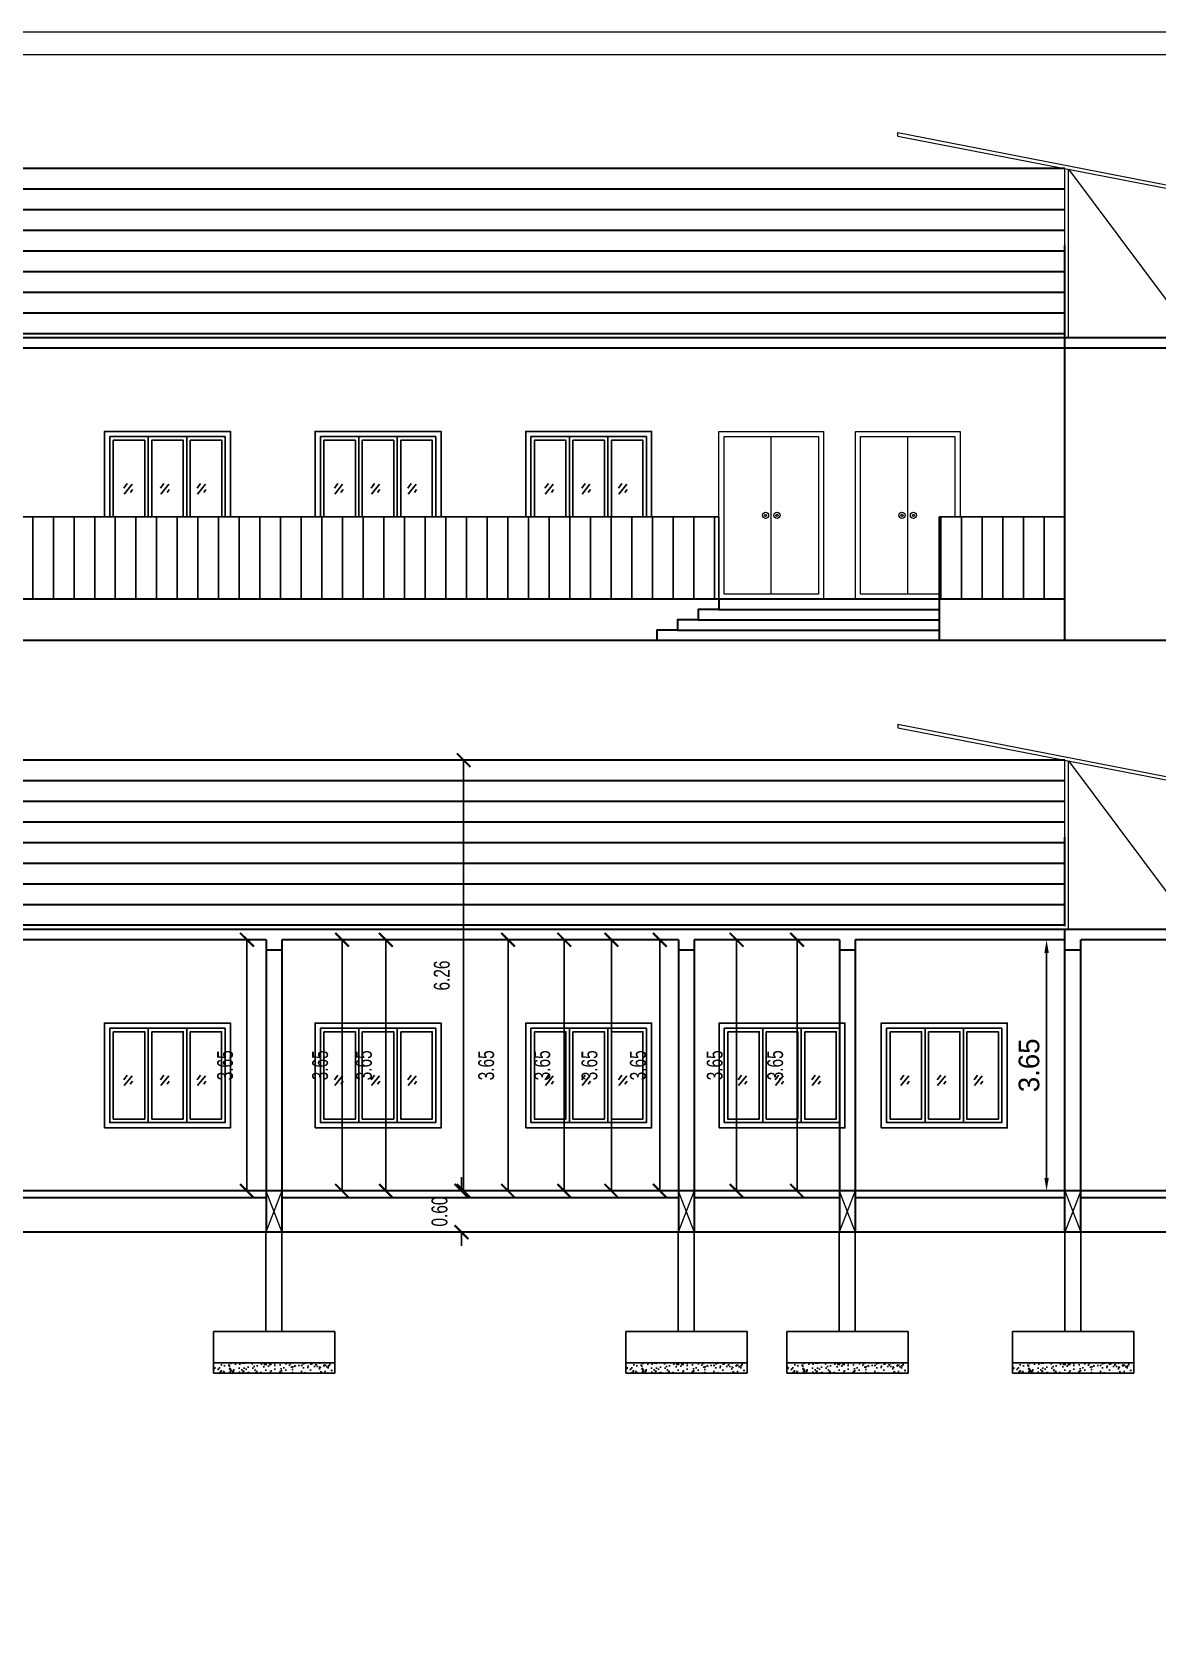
# Model space of a CAD drawing. Header units: metres. Extents: x -1560488.3 to -1560394.4, y 43534.5 to 43593.3.
# Drawn here: x -1560427.99 to -1560411.65, y 43565.09 to 43588.21 of the extents above; entities that cross this region are included whole.
import ezdxf

# ---------------------------------------------------------------- set-up
doc = ezdxf.new("R2010")
doc.units = ezdxf.units.M
doc.header["$LTSCALE"] = 750
doc.header["$MEASUREMENT"] = 0
doc.header["$PDMODE"] = 35
doc.header["$PDSIZE"] = 50
doc.linetypes.add('HIDDEN', pattern=[0.375, 0.25, -0.125])
doc.layers.get('0').update_dxf_attribs({"lineweight": 5})
doc.layers.get('Defpoints').update_dxf_attribs({"lineweight": 0})
for name, color, linetype in [('A-ELEV-05', 8, 'Continuous'), ('A-SECT-03', 8, 'Continuous'), ('BLK_1_FLR_0_REGULAR_ROOM_1', 117, 'Continuous'), ('BLK_1_FLR_0_REGULAR_ROOM_2', 117, 'Continuous'), ('BLK_1_FLR_0_REGULAR_ROOM_3', 117, 'Continuous'), ('BLK_1_FLR_0_REGULAR_ROOM_4', 117, 'Continuous'), ('BLK_1_FLR_0_REGULAR_ROOM_5', 117, 'Continuous'), ('BLK_1_FLR_0_REGULAR_ROOM_6', 117, 'Continuous'), ('BLK_1_FLR_0_REGULAR_ROOM_7', 117, 'Continuous'), ('BLK_1_FLR_0_REGULAR_ROOM_8', 117, 'Continuous'), ('BLK_1_FLR_0_REGULAR_ROOM_9', 117, 'Continuous'), ('BLK_1_FLR_0_WATER_CLOSET', 213, 'Continuous'), ('BLK_1_HT_OF_BLDG', 5, 'Continuous'), ('BLK_1_PLINTH_HEIGHT', 7, 'Continuous'), ('CONCRETE', 252, 'Continuous'), ('HIDDEN', 3, 'HIDDEN'), ('Site Boundry', 3, 'Continuous')]:
    doc.layers.add(name, color=color, linetype=linetype)
doc.layers.add('wall', color=7, linetype='Continuous', lineweight=30)
doc.styles.add('DIM 100', font='ARIALN.TTF', dxfattribs={"width": 0.85, "height": 0.23})
doc.styles.add('outer', font='BKANT.TTF')
doc.dimstyles.new('Banu', dxfattribs={"dimtxt": 0.3, "dimasz": 0.1905, "dimexe": 1, "dimexo": 1, "dimgap": 0.1, "dimtad": 1, "dimzin": 1, "dimdsep": 46, "dimtxsty": 'outer', "dimcen": 0.15, "dimdle": 1, "dimse1": 1, "dimse2": 1, "dimclrd": 256, "dimclre": 256, "dimclrt": 256, "dimadec": 0, "dimazin": 0, "dimtfac": 1, "dimtix": 1, "dimtmove": 1, "dimatfit": 0, "dimfxl": 0, "dimtolj": 1, "dimtzin": 0, "dimlwd": -1, "dimlwe": -1, "dimarcsym": 0})
doc.dimstyles.new('GRID DIM 400', dxfattribs={"dimscale": 0, "dimtxt": 0.8, "dimasz": 0.2, "dimexe": 0, "dimexo": 0, "dimgap": 0.2, "dimtad": 0, "dimlfac": -0.1, "dimzin": 1, "dimdsep": 46, "dimtxsty": 'DIM 100', "dimblk": 'ARCHTICK', "dimcen": 0, "dimclrd": 256, "dimclre": 252, "dimclrt": 4, "dimazin": 0, "dimtfac": 1, "dimtix": 1, "dimtofl": 0, "dimtmove": 2, "dimatfit": 0, "dimfxl": 0, "dimtolj": 1, "dimtzin": 0, "dimarcsym": 0})

# ---------------------------------------------------------------- blocks, each defined once
blk = doc.blocks.new('SER')
at = {"layer": 'A-ELEV-05'}
for points in [[(326236.28, -82559.42), (326236.28, -82499.42), (326308.28, -82499.42), (326308.28, -82559.42)], [(326239.28, -82556.42), (326239.28, -82502.42), (326305.28, -82502.42), (326305.28, -82556.42)], [(326239.28, -82502.42), (326261.28, -82502.42), (326261.28, -82556.42), (326239.28, -82556.42)], [(326241.28, -82504.42), (326259.28, -82504.42), (326259.28, -82554.42), (326241.28, -82554.42)], [(326261.28, -82502.42), (326283.28, -82502.42), (326283.28, -82556.42), (326261.28, -82556.42)], [(326263.28, -82504.42), (326281.28, -82504.42), (326281.28, -82554.42), (326263.28, -82554.42)], [(326283.28, -82502.42), (326305.28, -82502.42), (326305.28, -82556.42), (326283.28, -82556.42)], [(326285.28, -82504.42), (326303.28, -82504.42), (326303.28, -82554.42), (326285.28, -82554.42)]]:
    blk.add_lwpolyline(points, close=True, dxfattribs=at)
at = {"layer": 'A-SECT-03'}
for p, q in [((326249.23, -82529.21), (326247.32, -82531.88)), ((326249.23, -82529.21), (326247.32, -82531.88)), ((326252.02, -82529.62), (326247.49, -82535.25)), ((326252.02, -82529.62), (326247.49, -82535.25)), ((326252.25, -82532.69), (326251.03, -82534.32)), ((326252.25, -82532.69), (326251.03, -82534.32)), ((326270.23, -82529.21), (326268.32, -82531.88)), ((326270.23, -82529.21), (326268.32, -82531.88)), ((326273.02, -82529.62), (326268.49, -82535.25)), ((326273.02, -82529.62), (326268.49, -82535.25)), ((326273.25, -82532.69), (326272.03, -82534.32)), ((326273.25, -82532.69), (326272.03, -82534.32)), ((326291.23, -82529.21), (326289.32, -82531.88)), ((326291.23, -82529.21), (326289.32, -82531.88)), ((326294.02, -82529.62), (326289.49, -82535.25)), ((326294.02, -82529.62), (326289.49, -82535.25)), ((326294.25, -82532.69), (326293.03, -82534.32)), ((326294.25, -82532.69), (326293.03, -82534.32))]:
    blk.add_line(p, q, dxfattribs=at)
blk = doc.blocks.new('_ArchTick')
at = {"color": 0, "linetype": 'ByBlock', "const_width": 0.15}
blk.add_lwpolyline([(-0.5, -0.5), (0.5, 0.5)], dxfattribs=at)
blk = doc.blocks.new('*D309')
at = {"layer": 'BLK_1_PLINTH_HEIGHT', "lineweight": -2}
for p, q in [((-1560421.752, 43571.363), (-1560421.752, 43571.563)), ((-1560421.752, 43570.763), (-1560421.752, 43570.563))]:
    blk.add_line(p, q, dxfattribs=at)
at = {"layer": 'BLK_1_PLINTH_HEIGHT', "color": 252, "lineweight": -2}
for p, q in [((-1560421.741, 43571.363), (-1560421.752, 43571.363)), ((-1560421.741, 43570.763), (-1560421.752, 43570.763))]:
    blk.add_line(p, q, dxfattribs=at)
at = {"layer": 'Defpoints', "color": 0}
for p in [(-1560421.741, 43571.363), (-1560421.752, 43570.763), (-1560421.741, 43570.763)]:
    blk.add_point(p, dxfattribs=at)
at = {"layer": 'BLK_1_PLINTH_HEIGHT', "lineweight": -2, "xscale": 0.2, "yscale": 0.2, "zscale": 0.2}
for p, rotation in [((-1560421.752, 43571.363), 270), ((-1560421.752, 43570.763), 90)]:
    blk.add_blockref('_ArchTick', p, dxfattribs=dict(at, rotation=rotation))
at = {"layer": 'BLK_1_PLINTH_HEIGHT', "lineweight": -2, "insert": (-1560422.07, 43571.063), "char_height": 0.23, "attachment_point": 5, "rotation": 90, "style": 'DIM 100'}
blk.add_mtext('\\A1;0.60', dxfattribs=at)
blk = doc.blocks.new('*D310')
at = {"layer": 'BLK_1_FLR_0_REGULAR_ROOM_5', "color": 252, "lineweight": -2}
for p, q in [((-1560420.509, 43575.013), (-1560420.259, 43575.013)), ((-1560420.509, 43571.363), (-1560420.259, 43571.363))]:
    blk.add_line(p, q, dxfattribs=at)
at = {"layer": 'BLK_1_FLR_0_REGULAR_ROOM_5', "color": 2, "lineweight": -2}
blk.add_line((-1560420.259, 43575.013), (-1560420.259, 43571.363), dxfattribs=at)
at = {"layer": 'Defpoints', "color": 0}
for p in [(-1560420.905, 43575.013), (-1560420.905, 43571.363), (-1560420.259, 43571.363)]:
    blk.add_point(p, dxfattribs=at)
at = {"layer": 'BLK_1_FLR_0_REGULAR_ROOM_5', "color": 2, "lineweight": -2, "xscale": 0.2, "yscale": 0.2, "zscale": 0.2}
for p, rotation in [((-1560420.259, 43575.013), 90), ((-1560420.259, 43571.363), 270)]:
    blk.add_blockref('_ArchTick', p, dxfattribs=dict(at, rotation=rotation))
at = {"layer": 'BLK_1_FLR_0_REGULAR_ROOM_5', "color": 2, "lineweight": -2, "insert": (-1560420.577, 43573.188), "char_height": 0.23, "attachment_point": 5, "rotation": 90, "style": 'DIM 100'}
blk.add_mtext('\\A1;3.65', dxfattribs=at)
blk = doc.blocks.new('*D315')
at = {"layer": 'BLK_1_FLR_0_REGULAR_ROOM_7', "color": 252, "lineweight": -2}
for p, q in [((-1560419.121, 43575.013), (-1560418.871, 43575.013)), ((-1560419.121, 43571.363), (-1560418.871, 43571.363))]:
    blk.add_line(p, q, dxfattribs=at)
at = {"layer": 'BLK_1_FLR_0_REGULAR_ROOM_7', "color": 2, "lineweight": -2}
blk.add_line((-1560418.871, 43571.363), (-1560418.871, 43575.013), dxfattribs=at)
at = {"layer": 'Defpoints', "color": 0}
for p in [(-1560419.247, 43575.013), (-1560418.871, 43575.013), (-1560419.247, 43571.363)]:
    blk.add_point(p, dxfattribs=at)
at = {"layer": 'BLK_1_FLR_0_REGULAR_ROOM_7', "color": 2, "lineweight": -2, "xscale": 0.2, "yscale": 0.2, "zscale": 0.2}
for p, rotation in [((-1560418.871, 43575.013), 90), ((-1560418.871, 43571.363), 270)]:
    blk.add_blockref('_ArchTick', p, dxfattribs=dict(at, rotation=rotation))
at = {"layer": 'BLK_1_FLR_0_REGULAR_ROOM_7', "color": 2, "lineweight": -2, "insert": (-1560419.188, 43573.188), "char_height": 0.23, "attachment_point": 5, "rotation": 90, "style": 'DIM 100'}
blk.add_mtext('\\A1;3.65', dxfattribs=at)
blk = doc.blocks.new('*D316')
at = {"layer": 'BLK_1_HT_OF_BLDG', "color": 252, "lineweight": -2}
for p, q in [((-1560421.72, 43577.623), (-1560421.72, 43577.623)), ((-1560421.72, 43571.363), (-1560421.72, 43571.363))]:
    blk.add_line(p, q, dxfattribs=at)
at = {"layer": 'BLK_1_HT_OF_BLDG', "lineweight": -2}
blk.add_line((-1560421.72, 43571.363), (-1560421.72, 43577.623), dxfattribs=at)
at = {"layer": 'Defpoints', "color": 0}
for p in [(-1560421.72, 43577.623), (-1560421.72, 43577.623), (-1560421.72, 43571.363)]:
    blk.add_point(p, dxfattribs=at)
at = {"layer": 'BLK_1_HT_OF_BLDG', "lineweight": -2, "xscale": 0.2, "yscale": 0.2, "zscale": 0.2}
for p, rotation in [((-1560421.72, 43577.623), 90), ((-1560421.72, 43571.363), 270)]:
    blk.add_blockref('_ArchTick', p, dxfattribs=dict(at, rotation=rotation))
at = {"layer": 'BLK_1_HT_OF_BLDG', "lineweight": -2, "insert": (-1560422.037, 43574.493), "char_height": 0.23, "attachment_point": 5, "rotation": 90, "style": 'DIM 100'}
blk.add_mtext('\\A1;6.26', dxfattribs=at)
blk = doc.blocks.new('*D320')
at = {"layer": 'BLK_1_FLR_0_REGULAR_ROOM_8', "color": 252, "lineweight": -2}
for p, q in [((-1560418.006, 43575.013), (-1560417.756, 43575.013)), ((-1560418.006, 43571.363), (-1560417.756, 43571.363))]:
    blk.add_line(p, q, dxfattribs=at)
at = {"layer": 'BLK_1_FLR_0_REGULAR_ROOM_8', "color": 2, "lineweight": -2}
blk.add_line((-1560417.756, 43571.363), (-1560417.756, 43575.013), dxfattribs=at)
at = {"layer": 'Defpoints', "color": 0}
for p in [(-1560418.132, 43575.013), (-1560417.756, 43575.013), (-1560418.132, 43571.363)]:
    blk.add_point(p, dxfattribs=at)
at = {"layer": 'BLK_1_FLR_0_REGULAR_ROOM_8', "color": 2, "lineweight": -2, "xscale": 0.2, "yscale": 0.2, "zscale": 0.2}
for p, rotation in [((-1560417.756, 43575.013), 90), ((-1560417.756, 43571.363), 270)]:
    blk.add_blockref('_ArchTick', p, dxfattribs=dict(at, rotation=rotation))
at = {"layer": 'BLK_1_FLR_0_REGULAR_ROOM_8', "color": 2, "lineweight": -2, "insert": (-1560418.073, 43573.188), "char_height": 0.23, "attachment_point": 5, "rotation": 90, "style": 'DIM 100'}
blk.add_mtext('\\A1;3.65', dxfattribs=at)
blk = doc.blocks.new('*D321')
at = {"layer": 'BLK_1_FLR_0_REGULAR_ROOM_9', "color": 252, "lineweight": -2}
for p, q in [((-1560417.128, 43575.013), (-1560416.878, 43575.013)), ((-1560417.128, 43571.363), (-1560416.878, 43571.363))]:
    blk.add_line(p, q, dxfattribs=at)
at = {"layer": 'BLK_1_FLR_0_REGULAR_ROOM_9', "color": 2, "lineweight": -2}
blk.add_line((-1560416.878, 43571.363), (-1560416.878, 43575.013), dxfattribs=at)
at = {"layer": 'Defpoints', "color": 0}
for p in [(-1560417.254, 43575.013), (-1560416.878, 43575.013), (-1560417.254, 43571.363)]:
    blk.add_point(p, dxfattribs=at)
at = {"layer": 'BLK_1_FLR_0_REGULAR_ROOM_9', "color": 2, "lineweight": -2, "xscale": 0.2, "yscale": 0.2, "zscale": 0.2}
for p, rotation in [((-1560416.878, 43575.013), 90), ((-1560416.878, 43571.363), 270)]:
    blk.add_blockref('_ArchTick', p, dxfattribs=dict(at, rotation=rotation))
at = {"layer": 'BLK_1_FLR_0_REGULAR_ROOM_9', "color": 2, "lineweight": -2, "insert": (-1560417.195, 43573.188), "char_height": 0.23, "attachment_point": 5, "rotation": 90, "style": 'DIM 100'}
blk.add_mtext('\\A1;3.65', dxfattribs=at)
blk = doc.blocks.new('*D322')
at = {"layer": 'BLK_1_FLR_0_REGULAR_ROOM_4', "color": 252, "lineweight": -2}
for p, q in [((-1560421.325, 43575.013), (-1560421.075, 43575.013)), ((-1560421.325, 43571.363), (-1560421.075, 43571.363))]:
    blk.add_line(p, q, dxfattribs=at)
at = {"layer": 'BLK_1_FLR_0_REGULAR_ROOM_4', "color": 2, "lineweight": -2}
blk.add_line((-1560421.075, 43571.363), (-1560421.075, 43575.013), dxfattribs=at)
at = {"layer": 'Defpoints', "color": 0}
for p in [(-1560421.451, 43575.013), (-1560421.075, 43575.013), (-1560421.451, 43571.363)]:
    blk.add_point(p, dxfattribs=at)
at = {"layer": 'BLK_1_FLR_0_REGULAR_ROOM_4', "color": 2, "lineweight": -2, "xscale": 0.2, "yscale": 0.2, "zscale": 0.2}
for p, rotation in [((-1560421.075, 43575.013), 90), ((-1560421.075, 43571.363), 270)]:
    blk.add_blockref('_ArchTick', p, dxfattribs=dict(at, rotation=rotation))
at = {"layer": 'BLK_1_FLR_0_REGULAR_ROOM_4', "color": 2, "lineweight": -2, "insert": (-1560421.392, 43573.188), "char_height": 0.23, "attachment_point": 5, "rotation": 90, "style": 'DIM 100'}
blk.add_mtext('\\A1;3.65', dxfattribs=at)
blk = doc.blocks.new('*D323')
at = {"layer": 'BLK_1_FLR_0_REGULAR_ROOM_6', "color": 252, "lineweight": -2}
for p, q in [((-1560419.824, 43575.013), (-1560419.574, 43575.013)), ((-1560419.824, 43571.363), (-1560419.574, 43571.363))]:
    blk.add_line(p, q, dxfattribs=at)
at = {"layer": 'BLK_1_FLR_0_REGULAR_ROOM_6', "color": 2, "lineweight": -2}
blk.add_line((-1560419.574, 43571.363), (-1560419.574, 43575.013), dxfattribs=at)
at = {"layer": 'Defpoints', "color": 0}
for p in [(-1560419.951, 43575.013), (-1560419.574, 43575.013), (-1560419.951, 43571.363)]:
    blk.add_point(p, dxfattribs=at)
at = {"layer": 'BLK_1_FLR_0_REGULAR_ROOM_6', "color": 2, "lineweight": -2, "xscale": 0.2, "yscale": 0.2, "zscale": 0.2}
for p, rotation in [((-1560419.574, 43575.013), 90), ((-1560419.574, 43571.363), 270)]:
    blk.add_blockref('_ArchTick', p, dxfattribs=dict(at, rotation=rotation))
at = {"layer": 'BLK_1_FLR_0_REGULAR_ROOM_6', "color": 2, "lineweight": -2, "insert": (-1560419.892, 43573.188), "char_height": 0.23, "attachment_point": 5, "rotation": 90, "style": 'DIM 100'}
blk.add_mtext('\\A1;3.65', dxfattribs=at)
blk = doc.blocks.new('*D324')
at = {"layer": 'BLK_1_FLR_0_REGULAR_ROOM_3', "color": 252, "lineweight": -2}
for p, q in [((-1560423.1, 43575.013), (-1560422.85, 43575.013)), ((-1560423.1, 43571.363), (-1560422.85, 43571.363))]:
    blk.add_line(p, q, dxfattribs=at)
at = {"layer": 'BLK_1_FLR_0_REGULAR_ROOM_3', "color": 2, "lineweight": -2}
blk.add_line((-1560422.85, 43571.363), (-1560422.85, 43575.013), dxfattribs=at)
at = {"layer": 'Defpoints', "color": 0}
for p in [(-1560423.226, 43575.013), (-1560422.85, 43575.013), (-1560423.226, 43571.363)]:
    blk.add_point(p, dxfattribs=at)
at = {"layer": 'BLK_1_FLR_0_REGULAR_ROOM_3', "color": 2, "lineweight": -2, "xscale": 0.2, "yscale": 0.2, "zscale": 0.2}
for p, rotation in [((-1560422.85, 43575.013), 90), ((-1560422.85, 43571.363), 270)]:
    blk.add_blockref('_ArchTick', p, dxfattribs=dict(at, rotation=rotation))
at = {"layer": 'BLK_1_FLR_0_REGULAR_ROOM_3', "color": 2, "lineweight": -2, "insert": (-1560423.168, 43573.188), "char_height": 0.23, "attachment_point": 5, "rotation": 90, "style": 'DIM 100'}
blk.add_mtext('\\A1;3.65', dxfattribs=at)
blk = doc.blocks.new('*D325')
at = {"layer": 'BLK_1_FLR_0_REGULAR_ROOM_2', "color": 252, "lineweight": -2}
for p, q in [((-1560423.736, 43575.013), (-1560423.486, 43575.013)), ((-1560423.736, 43571.363), (-1560423.486, 43571.363))]:
    blk.add_line(p, q, dxfattribs=at)
at = {"layer": 'BLK_1_FLR_0_REGULAR_ROOM_2', "color": 2, "lineweight": -2}
blk.add_line((-1560423.486, 43571.363), (-1560423.486, 43575.013), dxfattribs=at)
at = {"layer": 'Defpoints', "color": 0}
for p in [(-1560423.862, 43575.013), (-1560423.486, 43575.013), (-1560423.862, 43571.363)]:
    blk.add_point(p, dxfattribs=at)
at = {"layer": 'BLK_1_FLR_0_REGULAR_ROOM_2', "color": 2, "lineweight": -2, "xscale": 0.2, "yscale": 0.2, "zscale": 0.2}
for p, rotation in [((-1560423.486, 43575.013), 90), ((-1560423.486, 43571.363), 270)]:
    blk.add_blockref('_ArchTick', p, dxfattribs=dict(at, rotation=rotation))
at = {"layer": 'BLK_1_FLR_0_REGULAR_ROOM_2', "color": 2, "lineweight": -2, "insert": (-1560423.804, 43573.188), "char_height": 0.23, "attachment_point": 5, "rotation": 90, "style": 'DIM 100'}
blk.add_mtext('\\A1;3.65', dxfattribs=at)
blk = doc.blocks.new('*D354')
at = {"layer": 'BLK_1_FLR_0_WATER_CLOSET'}
blk.add_line((-1560413.254, 43571.553), (-1560413.254, 43574.822), dxfattribs=at)
for points in [[(-1560413.286, 43574.822), (-1560413.222, 43574.822), (-1560413.254, 43575.013)], [(-1560413.286, 43571.553), (-1560413.222, 43571.553), (-1560413.254, 43571.363)]]:
    blk.add_solid(points, dxfattribs=at)
at = {"layer": 'Defpoints', "color": 0}
for p in [(-1560414.337, 43575.013), (-1560413.254, 43575.013), (-1560414.337, 43571.363)]:
    blk.add_point(p, dxfattribs=at)
at = {"layer": 'BLK_1_FLR_0_WATER_CLOSET', "insert": (-1560413.508, 43573.188), "char_height": 0.3, "attachment_point": 5, "rotation": 90, "style": 'outer'}
blk.add_mtext('\\A1;3.65', dxfattribs=at)
blk = doc.blocks.new('*D355')
at = {"layer": 'BLK_1_FLR_0_REGULAR_ROOM_1', "color": 252, "lineweight": -2}
for p, q in [((-1560424.918, 43575.013), (-1560424.867, 43575.013)), ((-1560424.918, 43571.363), (-1560424.867, 43571.363))]:
    blk.add_line(p, q, dxfattribs=at)
at = {"layer": 'BLK_1_FLR_0_REGULAR_ROOM_1', "color": 2, "lineweight": -2}
blk.add_line((-1560424.867, 43571.363), (-1560424.867, 43575.013), dxfattribs=at)
at = {"layer": 'Defpoints', "color": 0}
for p in [(-1560424.918, 43575.013), (-1560424.867, 43575.013), (-1560424.918, 43571.363)]:
    blk.add_point(p, dxfattribs=at)
at = {"layer": 'BLK_1_FLR_0_REGULAR_ROOM_1', "color": 2, "lineweight": -2, "xscale": 0.2, "yscale": 0.2, "zscale": 0.2}
for p, rotation in [((-1560424.867, 43575.013), 90), ((-1560424.867, 43571.363), 270)]:
    blk.add_blockref('_ArchTick', p, dxfattribs=dict(at, rotation=rotation))
at = {"layer": 'BLK_1_FLR_0_REGULAR_ROOM_1', "color": 2, "lineweight": -2, "insert": (-1560425.184, 43573.188), "char_height": 0.23, "attachment_point": 5, "rotation": 90, "style": 'DIM 100'}
blk.add_mtext('\\A1;3.65', dxfattribs=at)

msp = doc.modelspace()

# ---------------------------------------------------------------- hatches: boundary and pattern name
at = {"layer": 'CONCRETE'}
h = msp.add_hatch(dxfattribs=at)
h.set_pattern_fill('AR-CONC', color=8, scale=0.0254, style=0)
h.set_pattern_definition([(50, (-1560439.71339, 44133.76283), (0.182184086, -0.015939042), [0.01905, -0.20955]), (355, (-1560439.71339, 44133.76283), (-0.03524284, 0.1910568), [0.01524, -0.16764]), (100.4514, (-1560439.6982, 44133.7615), (0.146941383, 0.175117644), [0.01619001, -0.178090096]), (46.1842, (-1560439.7134, 44133.81363), (0.27107923, -0.04204183), [0.028575, -0.314325]), (96.6356, (-1560439.6908, 44133.81013), (0.23740433, 0.24742594), [0.02428501, -0.2671351]), (351.1842, (-1560439.7134, 44133.81363), (0.23740413, 0.24742612), [0.02286, -0.25146]), (21, (-1560439.68799, 44133.80093), (0.15161439, -0.1022652), [0.01905, -0.20955]), (326, (-1560439.68799, 44133.80093), (0.061802094, 0.18418811), [0.01524, -0.16764]), (71.4514, (-1560439.67535, 44133.79241), (0.21341655, 0.081922746), [0.01619001, -0.178090096]), (37.5, (-1560439.71339, 44133.762834), (0.003088603, 0.084555039), [0, -0.165608, 0, -0.17018, 0, -0.168275]), (7.5, (-1560439.71339, 44133.76283), (0.066819663, 0.100180575), [0, -0.097028, 0, -0.161798, 0, -0.064135]), (327.5, (-1560439.77003, 44133.762834), (0.135590899, -0.0057289374), [0, -0.0635, 0, -0.19812, 0, -0.26289]), (317.5, (-1560439.79543, 44133.76283), (0.148129287, 0.025426666), [0, -0.08255, 0, -0.131572, 0, -0.18669])])
h.paths.add_polyline_path([(-1560425.352, 43568.865), (-1560425.352, 43568.713), (-1560423.59, 43568.713), (-1560423.59, 43568.865)])
h = msp.add_hatch(dxfattribs=at)
h.set_pattern_fill('AR-CONC', color=8, scale=0.0254, style=0)
h.set_pattern_definition([(50, (-1560433.72465, 44133.76283), (0.182184086, -0.015939042), [0.01905, -0.20955]), (355, (-1560433.72465, 44133.76283), (-0.03524284, 0.1910568), [0.01524, -0.16764]), (100.4514, (-1560433.70947, 44133.7615), (0.146941383, 0.175117644), [0.01619001, -0.178090096]), (46.1842, (-1560433.72465, 44133.81363), (0.27107923, -0.04204183), [0.028575, -0.314325]), (96.6356, (-1560433.70206, 44133.81013), (0.23740433, 0.24742594), [0.02428501, -0.2671351]), (351.1842, (-1560433.72465, 44133.81363), (0.23740413, 0.24742612), [0.02286, -0.25146]), (21, (-1560433.69925, 44133.80093), (0.15161439, -0.1022652), [0.01905, -0.20955]), (326, (-1560433.69925, 44133.80093), (0.061802094, 0.18418811), [0.01524, -0.16764]), (71.4514, (-1560433.68662, 44133.79241), (0.21341655, 0.081922746), [0.01619001, -0.178090096]), (37.5, (-1560433.72465, 44133.762834), (0.003088603, 0.084555039), [0, -0.165608, 0, -0.17018, 0, -0.168275]), (7.5, (-1560433.72465, 44133.76283), (0.066819663, 0.100180575), [0, -0.097028, 0, -0.161798, 0, -0.064135]), (327.5, (-1560433.78129, 44133.762834), (0.135590899, -0.0057289374), [0, -0.0635, 0, -0.19812, 0, -0.26289]), (317.5, (-1560433.80669, 44133.76283), (0.148129287, 0.025426666), [0, -0.08255, 0, -0.131572, 0, -0.18669])])
h.paths.add_polyline_path([(-1560419.363, 43568.865), (-1560419.363, 43568.713), (-1560417.601, 43568.713), (-1560417.601, 43568.865)])
h = msp.add_hatch(dxfattribs=at)
h.set_pattern_fill('AR-CONC', color=8, scale=0.0254, style=0)
h.set_pattern_definition([(50, (-1560431.38658, 44133.76283), (0.182184086, -0.015939042), [0.01905, -0.20955]), (355, (-1560431.38658, 44133.76283), (-0.03524284, 0.1910568), [0.01524, -0.16764]), (100.4514, (-1560431.3714, 44133.7615), (0.146941383, 0.175117644), [0.01619001, -0.178090096]), (46.1842, (-1560431.38658, 44133.81363), (0.27107923, -0.04204183), [0.028575, -0.314325]), (96.6356, (-1560431.364, 44133.81013), (0.23740433, 0.24742594), [0.02428501, -0.2671351]), (351.1842, (-1560431.38658, 44133.81363), (0.23740413, 0.24742612), [0.02286, -0.25146]), (21, (-1560431.36118, 44133.80093), (0.15161439, -0.1022652), [0.01905, -0.20955]), (326, (-1560431.36118, 44133.80093), (0.061802094, 0.18418811), [0.01524, -0.16764]), (71.4514, (-1560431.34854, 44133.79241), (0.21341655, 0.081922746), [0.01619001, -0.178090096]), (37.5, (-1560431.38658, 44133.762834), (0.003088603, 0.084555039), [0, -0.165608, 0, -0.17018, 0, -0.168275]), (7.5, (-1560431.38658, 44133.76283), (0.066819663, 0.100180575), [0, -0.097028, 0, -0.161798, 0, -0.064135]), (327.5, (-1560431.44322, 44133.762834), (0.135590899, -0.0057289374), [0, -0.0635, 0, -0.19812, 0, -0.26289]), (317.5, (-1560431.46862, 44133.76283), (0.148129287, 0.025426666), [0, -0.08255, 0, -0.131572, 0, -0.18669])])
h.paths.add_polyline_path([(-1560417.025, 43568.865), (-1560417.025, 43568.713), (-1560415.263, 43568.713), (-1560415.263, 43568.865)])
h = msp.add_hatch(dxfattribs=at)
h.set_pattern_fill('AR-CONC', color=8, scale=0.0254, style=0)
h.set_pattern_definition([(50, (-1560428.10998, 44133.76283), (0.182184086, -0.015939042), [0.01905, -0.20955]), (355, (-1560428.10998, 44133.76283), (-0.03524284, 0.1910568), [0.01524, -0.16764]), (100.4514, (-1560428.0948, 44133.7615), (0.146941383, 0.175117644), [0.01619001, -0.178090096]), (46.1842, (-1560428.10998, 44133.81363), (0.27107923, -0.04204183), [0.028575, -0.314325]), (96.6356, (-1560428.0874, 44133.81013), (0.23740433, 0.24742594), [0.02428501, -0.2671351]), (351.1842, (-1560428.10998, 44133.81363), (0.23740413, 0.24742612), [0.02286, -0.25146]), (21, (-1560428.08458, 44133.80093), (0.15161439, -0.1022652), [0.01905, -0.20955]), (326, (-1560428.08458, 44133.80093), (0.061802094, 0.18418811), [0.01524, -0.16764]), (71.4514, (-1560428.07194, 44133.79241), (0.21341655, 0.081922746), [0.01619001, -0.178090096]), (37.5, (-1560428.10998, 44133.762834), (0.003088603, 0.084555039), [0, -0.165608, 0, -0.17018, 0, -0.168275]), (7.5, (-1560428.10998, 44133.76283), (0.066819663, 0.100180575), [0, -0.097028, 0, -0.161798, 0, -0.064135]), (327.5, (-1560428.16662, 44133.762834), (0.135590899, -0.0057289374), [0, -0.0635, 0, -0.19812, 0, -0.26289]), (317.5, (-1560428.19202, 44133.76283), (0.148129287, 0.025426666), [0, -0.08255, 0, -0.131572, 0, -0.18669])])
h.paths.add_polyline_path([(-1560413.748, 43568.865), (-1560413.748, 43568.713), (-1560411.987, 43568.713), (-1560411.987, 43568.865)])

# ---------------------------------------------------------------- linework, layer by layer
at = {"color": 2}
for p, q in [((-1560415.416, 43586.744), (-1560399.718, 43583.693)), ((-1560415.416, 43586.693), (-1560415.416, 43586.744)), ((-1560415.416, 43586.693), (-1560399.728, 43583.644)), ((-1560412.988, 43585.102), (-1560412.988, 43586.221)), ((-1560412.938, 43583.761), (-1560412.938, 43586.212)), ((-1560412.938, 43586.212), (-1560411.108, 43583.761)), ((-1560415.416, 43578.145), (-1560399.718, 43575.094)), ((-1560415.416, 43578.145), (-1560415.416, 43578.095)), ((-1560415.416, 43578.095), (-1560399.728, 43575.045)), ((-1560412.988, 43576.503), (-1560412.988, 43577.623)), ((-1560412.938, 43575.163), (-1560412.938, 43577.613)), ((-1560412.938, 43577.613), (-1560411.108, 43575.163)), ((-1560424.592, 43571.363), (-1560424.362, 43570.763)), ((-1560424.362, 43571.363), (-1560424.592, 43570.763)), ((-1560418.603, 43571.363), (-1560418.373, 43570.763)), ((-1560418.373, 43571.363), (-1560418.603, 43570.763)), ((-1560416.265, 43571.363), (-1560416.035, 43570.763)), ((-1560416.035, 43571.363), (-1560416.265, 43570.763)), ((-1560412.988, 43571.363), (-1560412.758, 43570.763)), ((-1560412.758, 43571.363), (-1560412.988, 43570.763))]:
    msp.add_line(p, q, dxfattribs=at)
at = {"color": 22}
for p, q in [((-1560417.252, 43580.037), (-1560417.252, 43582.325)), ((-1560415.271, 43580.037), (-1560415.271, 43582.325))]:
    msp.add_line(p, q, dxfattribs=at)
for points in [[(-1560488.3, 43588.209), (-1560394.418, 43588.209), (-1560394.418, 43534.537), (-1560488.3, 43534.537)], [(-1560487.968, 43587.877), (-1560394.75, 43587.877), (-1560394.75, 43534.869), (-1560487.968, 43534.869)]]:
    msp.add_lwpolyline(points, close=True)
for points in [[(-1560418.012, 43582.401), (-1560416.492, 43582.401), (-1560416.492, 43579.961), (-1560418.012, 43579.961)], [(-1560417.936, 43582.325), (-1560416.568, 43582.325), (-1560416.568, 43580.037), (-1560417.936, 43580.037)]]:
    msp.add_lwpolyline(points, close=True, dxfattribs=at)
for points in [[(-1560414.816, 43579.961), (-1560416.031, 43579.961), (-1560416.031, 43582.401), (-1560414.511, 43582.401), (-1560414.511, 43581.161)], [(-1560414.816, 43580.037), (-1560415.955, 43580.037), (-1560415.955, 43582.325), (-1560414.587, 43582.325), (-1560414.587, 43581.161)]]:
    msp.add_lwpolyline(points, dxfattribs=at)
for centre, radius in [((-1560417.335, 43581.181), 0.0447), ((-1560417.335, 43581.181), 0.0148), ((-1560417.169, 43581.181), 0.0447), ((-1560417.169, 43581.181), 0.0148), ((-1560415.354, 43581.181), 0.0447), ((-1560415.354, 43581.181), 0.0148), ((-1560415.188, 43581.181), 0.0447), ((-1560415.188, 43581.181), 0.0148)]:
    msp.add_circle(centre, radius, dxfattribs=at)
at = {"layer": 'A-ELEV-05'}
for points in [[(-1560426.936, 43581.161), (-1560426.936, 43582.401), (-1560425.107, 43582.401), (-1560425.107, 43581.161)], [(-1560426.86, 43581.161), (-1560426.86, 43582.325), (-1560425.184, 43582.325), (-1560425.184, 43581.161)], [(-1560426.86, 43581.161), (-1560426.86, 43582.325), (-1560426.301, 43582.325), (-1560426.301, 43581.161)], [(-1560426.809, 43581.161), (-1560426.809, 43582.274), (-1560426.352, 43582.274), (-1560426.352, 43581.161)], [(-1560426.301, 43581.161), (-1560426.301, 43582.325), (-1560425.742, 43582.325), (-1560425.742, 43581.161)], [(-1560426.25, 43581.161), (-1560426.25, 43582.274), (-1560425.793, 43582.274), (-1560425.793, 43581.161)], [(-1560425.742, 43581.161), (-1560425.742, 43582.325), (-1560425.184, 43582.325), (-1560425.184, 43581.161)], [(-1560425.692, 43581.161), (-1560425.692, 43582.274), (-1560425.234, 43582.274), (-1560425.234, 43581.161)], [(-1560423.878, 43581.161), (-1560423.878, 43582.401), (-1560422.049, 43582.401), (-1560422.049, 43581.161)], [(-1560423.801, 43581.161), (-1560423.801, 43582.325), (-1560422.125, 43582.325), (-1560422.125, 43581.161)], [(-1560423.801, 43581.161), (-1560423.801, 43582.325), (-1560423.243, 43582.325), (-1560423.243, 43581.161)], [(-1560423.751, 43581.161), (-1560423.751, 43582.274), (-1560423.293, 43582.274), (-1560423.293, 43581.161)], [(-1560423.243, 43581.161), (-1560423.243, 43582.325), (-1560422.684, 43582.325), (-1560422.684, 43581.161)], [(-1560423.192, 43581.161), (-1560423.192, 43582.274), (-1560422.735, 43582.274), (-1560422.735, 43581.161)], [(-1560422.684, 43581.161), (-1560422.684, 43582.325), (-1560422.125, 43582.325), (-1560422.125, 43581.161)], [(-1560422.633, 43581.161), (-1560422.633, 43582.274), (-1560422.176, 43582.274), (-1560422.176, 43581.161)], [(-1560420.819, 43581.161), (-1560420.819, 43582.401), (-1560418.99, 43582.401), (-1560418.99, 43581.161)], [(-1560420.743, 43581.161), (-1560420.743, 43582.325), (-1560419.066, 43582.325), (-1560419.066, 43581.161)], [(-1560420.743, 43581.161), (-1560420.743, 43582.325), (-1560420.184, 43582.325), (-1560420.184, 43581.161)], [(-1560420.692, 43581.161), (-1560420.692, 43582.274), (-1560420.235, 43582.274), (-1560420.235, 43581.161)], [(-1560420.184, 43581.161), (-1560420.184, 43582.325), (-1560419.625, 43582.325), (-1560419.625, 43581.161)], [(-1560420.133, 43581.161), (-1560420.133, 43582.274), (-1560419.676, 43582.274), (-1560419.676, 43581.161)], [(-1560419.625, 43581.161), (-1560419.625, 43582.325), (-1560419.066, 43582.325), (-1560419.066, 43581.161)], [(-1560419.574, 43581.161), (-1560419.574, 43582.274), (-1560419.117, 43582.274), (-1560419.117, 43581.161)]]:
    msp.add_lwpolyline(points, dxfattribs=at)
at = {"layer": 'A-SECT-03'}
for p, q in [((-1560426.607, 43581.645), (-1560426.656, 43581.577)), ((-1560426.607, 43581.645), (-1560426.656, 43581.577)), ((-1560426.536, 43581.634), (-1560426.651, 43581.491)), ((-1560426.536, 43581.634), (-1560426.651, 43581.491)), ((-1560426.53, 43581.556), (-1560426.561, 43581.515)), ((-1560426.53, 43581.556), (-1560426.561, 43581.515)), ((-1560426.074, 43581.645), (-1560426.122, 43581.577)), ((-1560426.074, 43581.645), (-1560426.122, 43581.577)), ((-1560426.003, 43581.634), (-1560426.118, 43581.491)), ((-1560426.003, 43581.634), (-1560426.118, 43581.491)), ((-1560425.997, 43581.556), (-1560426.028, 43581.515)), ((-1560425.997, 43581.556), (-1560426.028, 43581.515)), ((-1560425.54, 43581.645), (-1560425.589, 43581.577)), ((-1560425.54, 43581.645), (-1560425.589, 43581.577)), ((-1560425.469, 43581.634), (-1560425.585, 43581.491)), ((-1560425.469, 43581.634), (-1560425.585, 43581.491)), ((-1560425.464, 43581.556), (-1560425.495, 43581.515)), ((-1560425.464, 43581.556), (-1560425.495, 43581.515)), ((-1560423.549, 43581.645), (-1560423.597, 43581.577)), ((-1560423.549, 43581.645), (-1560423.597, 43581.577)), ((-1560423.478, 43581.634), (-1560423.593, 43581.491)), ((-1560423.478, 43581.634), (-1560423.593, 43581.491)), ((-1560423.472, 43581.556), (-1560423.503, 43581.515)), ((-1560423.472, 43581.556), (-1560423.503, 43581.515)), ((-1560423.015, 43581.645), (-1560423.064, 43581.577)), ((-1560423.015, 43581.645), (-1560423.064, 43581.577)), ((-1560422.944, 43581.634), (-1560423.059, 43581.491)), ((-1560422.944, 43581.634), (-1560423.059, 43581.491)), ((-1560422.938, 43581.556), (-1560422.969, 43581.515)), ((-1560422.938, 43581.556), (-1560422.969, 43581.515)), ((-1560422.482, 43581.645), (-1560422.53, 43581.577)), ((-1560422.482, 43581.645), (-1560422.53, 43581.577)), ((-1560422.411, 43581.634), (-1560422.526, 43581.491)), ((-1560422.411, 43581.634), (-1560422.526, 43581.491)), ((-1560422.405, 43581.556), (-1560422.436, 43581.515)), ((-1560422.405, 43581.556), (-1560422.436, 43581.515)), ((-1560420.49, 43581.645), (-1560420.539, 43581.577)), ((-1560420.49, 43581.645), (-1560420.539, 43581.577)), ((-1560420.419, 43581.634), (-1560420.534, 43581.491)), ((-1560420.419, 43581.634), (-1560420.534, 43581.491)), ((-1560420.413, 43581.556), (-1560420.444, 43581.515)), ((-1560420.413, 43581.556), (-1560420.444, 43581.515)), ((-1560419.957, 43581.645), (-1560420.005, 43581.577)), ((-1560419.957, 43581.645), (-1560420.005, 43581.577)), ((-1560419.886, 43581.634), (-1560420.001, 43581.491)), ((-1560419.886, 43581.634), (-1560420.001, 43581.491)), ((-1560419.88, 43581.556), (-1560419.911, 43581.515)), ((-1560419.88, 43581.556), (-1560419.911, 43581.515)), ((-1560419.423, 43581.645), (-1560419.472, 43581.577)), ((-1560419.423, 43581.645), (-1560419.472, 43581.577)), ((-1560419.352, 43581.634), (-1560419.467, 43581.491)), ((-1560419.352, 43581.634), (-1560419.467, 43581.491)), ((-1560419.346, 43581.556), (-1560419.377, 43581.515)), ((-1560419.346, 43581.556), (-1560419.377, 43581.515))]:
    msp.add_line(p, q, dxfattribs=at)
at = {"layer": 'HIDDEN', "color": 252, "linetype": 'HIDDEN', "ltscale": 0.05}
for p, q in [((-1560424.592, 43570.763), (-1560424.592, 43569.322)), ((-1560424.362, 43570.763), (-1560424.36, 43569.322)), ((-1560418.603, 43570.763), (-1560418.603, 43569.322)), ((-1560418.373, 43570.763), (-1560418.371, 43569.322)), ((-1560416.265, 43570.763), (-1560416.265, 43569.322)), ((-1560416.035, 43570.763), (-1560416.033, 43569.322)), ((-1560412.988, 43570.763), (-1560412.988, 43569.322)), ((-1560412.758, 43570.763), (-1560412.757, 43569.322))]:
    msp.add_line(p, q, dxfattribs=at)
for points in [[(-1560425.352, 43568.865), (-1560423.59, 43568.865), (-1560423.59, 43569.322), (-1560425.352, 43569.322)], [(-1560419.363, 43568.865), (-1560417.601, 43568.865), (-1560417.601, 43569.322), (-1560419.363, 43569.322)], [(-1560417.025, 43568.865), (-1560415.263, 43568.865), (-1560415.263, 43569.322), (-1560417.025, 43569.322)], [(-1560413.748, 43568.865), (-1560411.987, 43568.865), (-1560411.987, 43569.322), (-1560413.748, 43569.322)]]:
    msp.add_lwpolyline(points, close=True, dxfattribs=at)
at = {"layer": 'HIDDEN', "color": 252, "linetype": 'HIDDEN', "ltscale": 0.5}
for points in [[(-1560425.352, 43568.865), (-1560423.59, 43568.865), (-1560423.59, 43568.713), (-1560425.352, 43568.713)], [(-1560419.363, 43568.865), (-1560417.601, 43568.865), (-1560417.601, 43568.713), (-1560419.363, 43568.713)], [(-1560417.025, 43568.865), (-1560415.263, 43568.865), (-1560415.263, 43568.713), (-1560417.025, 43568.713)], [(-1560413.748, 43568.865), (-1560411.987, 43568.865), (-1560411.987, 43568.713), (-1560413.748, 43568.713)]]:
    msp.add_lwpolyline(points, close=True, dxfattribs=at)
at = {"layer": 'Site Boundry', "color": 1, "linetype": 'Continuous', "ltscale": 5}
for p, q in [((-1560418.016, 43581.161), (-1560436.379, 43581.161)), ((-1560427.979, 43579.961), (-1560427.979, 43581.161)), ((-1560427.679, 43579.961), (-1560427.679, 43581.161)), ((-1560427.379, 43579.961), (-1560427.379, 43581.161)), ((-1560427.079, 43579.961), (-1560427.079, 43581.161)), ((-1560426.779, 43579.961), (-1560426.779, 43581.161)), ((-1560426.479, 43579.961), (-1560426.479, 43581.161)), ((-1560426.179, 43579.961), (-1560426.179, 43581.161)), ((-1560425.879, 43579.961), (-1560425.879, 43581.161)), ((-1560425.579, 43579.961), (-1560425.579, 43581.161)), ((-1560425.279, 43579.961), (-1560425.279, 43581.161)), ((-1560424.979, 43579.961), (-1560424.979, 43581.161)), ((-1560424.679, 43579.961), (-1560424.679, 43581.161)), ((-1560424.379, 43579.961), (-1560424.379, 43581.161)), ((-1560424.079, 43579.961), (-1560424.079, 43581.161)), ((-1560423.779, 43579.961), (-1560423.779, 43581.161)), ((-1560423.479, 43579.961), (-1560423.479, 43581.161)), ((-1560423.179, 43579.961), (-1560423.179, 43581.161)), ((-1560422.879, 43579.961), (-1560422.879, 43581.161)), ((-1560422.579, 43579.961), (-1560422.579, 43581.161)), ((-1560422.279, 43579.961), (-1560422.279, 43581.161)), ((-1560421.979, 43579.961), (-1560421.979, 43581.161)), ((-1560421.679, 43579.961), (-1560421.679, 43581.161)), ((-1560421.379, 43579.961), (-1560421.379, 43581.161)), ((-1560421.079, 43579.961), (-1560421.079, 43581.161)), ((-1560420.779, 43579.961), (-1560420.779, 43581.161)), ((-1560420.479, 43579.961), (-1560420.479, 43581.161)), ((-1560420.179, 43579.961), (-1560420.179, 43581.161)), ((-1560419.879, 43579.961), (-1560419.879, 43581.161)), ((-1560419.579, 43579.961), (-1560419.579, 43581.161)), ((-1560419.279, 43579.961), (-1560419.279, 43581.161)), ((-1560418.979, 43579.961), (-1560418.979, 43581.161)), ((-1560418.679, 43579.961), (-1560418.679, 43581.161)), ((-1560418.379, 43579.961), (-1560418.379, 43581.161)), ((-1560418.079, 43579.961), (-1560418.079, 43581.161)), ((-1560418.016, 43581.161), (-1560418.016, 43579.961)), ((-1560412.988, 43581.161), (-1560414.816, 43581.161)), ((-1560414.816, 43581.161), (-1560414.816, 43579.961)), ((-1560414.788, 43579.961), (-1560414.788, 43581.161)), ((-1560414.488, 43579.961), (-1560414.488, 43581.161)), ((-1560414.188, 43579.961), (-1560414.188, 43581.161)), ((-1560413.888, 43579.961), (-1560413.888, 43581.161)), ((-1560413.588, 43579.961), (-1560413.588, 43581.161)), ((-1560413.288, 43579.961), (-1560413.288, 43581.161))]:
    msp.add_line(p, q, dxfattribs=at)
at = {"layer": 'wall', "color": 7}
for p, q in [((-1560412.988, 43586.221), (-1560445.601, 43586.221)), ((-1560412.988, 43583.761), (-1560412.988, 43585.102)), ((-1560412.988, 43583.761), (-1560445.601, 43583.761)), ((-1560412.988, 43583.611), (-1560445.601, 43583.611)), ((-1560412.988, 43583.761), (-1560445.599, 43583.761)), ((-1560400.338, 43583.761), (-1560412.988, 43583.761)), ((-1560412.988, 43579.361), (-1560412.988, 43583.761)), ((-1560400.338, 43583.611), (-1560412.988, 43583.611)), ((-1560412.988, 43579.961), (-1560444.991, 43579.961)), ((-1560414.816, 43579.961), (-1560414.816, 43579.361)), ((-1560418.016, 43579.811), (-1560414.816, 43579.811)), ((-1560418.616, 43579.511), (-1560414.816, 43579.511)), ((-1560418.316, 43579.661), (-1560414.816, 43579.661)), ((-1560398.863, 43579.361), (-1560446.165, 43579.361)), ((-1560412.988, 43577.623), (-1560445.599, 43577.623)), ((-1560412.988, 43575.213), (-1560412.988, 43576.503)), ((-1560412.988, 43575.163), (-1560445.599, 43575.163)), ((-1560400.338, 43575.163), (-1560412.988, 43575.163)), ((-1560412.988, 43570.763), (-1560412.988, 43575.163)), ((-1560424.59, 43575.013), (-1560430.047, 43575.013)), ((-1560424.362, 43574.863), (-1560424.592, 43574.863)), ((-1560424.59, 43575.013), (-1560424.59, 43570.763)), ((-1560418.601, 43575.013), (-1560424.362, 43575.013)), ((-1560424.362, 43575.013), (-1560424.362, 43570.763)), ((-1560418.373, 43574.863), (-1560418.603, 43574.863)), ((-1560418.601, 43575.013), (-1560418.601, 43570.763)), ((-1560416.263, 43575.013), (-1560418.373, 43575.013)), ((-1560418.373, 43575.013), (-1560418.373, 43570.763)), ((-1560416.035, 43574.863), (-1560416.265, 43574.863)), ((-1560416.263, 43575.013), (-1560416.263, 43570.763)), ((-1560412.988, 43575.013), (-1560416.035, 43575.013)), ((-1560416.035, 43575.013), (-1560416.035, 43570.763)), ((-1560412.758, 43574.863), (-1560412.988, 43574.863)), ((-1560400.568, 43575.013), (-1560412.758, 43575.013)), ((-1560412.758, 43570.763), (-1560412.758, 43575.013)), ((-1560400.338, 43571.363), (-1560444.991, 43571.363)), ((-1560424.59, 43571.263), (-1560430.047, 43571.263)), ((-1560418.601, 43571.263), (-1560424.362, 43571.263)), ((-1560416.263, 43571.263), (-1560418.373, 43571.263)), ((-1560412.988, 43571.263), (-1560416.035, 43571.263)), ((-1560400.568, 43571.263), (-1560412.758, 43571.263)), ((-1560398.948, 43570.763), (-1560448.989, 43570.763))]:
    msp.add_line(p, q, dxfattribs=at)
at = {"layer": 'wall', "color": 8}
for p, q in [((-1560412.988, 43585.921), (-1560445.599, 43585.921)), ((-1560412.988, 43585.621), (-1560445.599, 43585.621)), ((-1560412.988, 43585.321), (-1560445.599, 43585.321)), ((-1560412.988, 43585.021), (-1560445.599, 43585.021)), ((-1560412.988, 43584.721), (-1560445.599, 43584.721)), ((-1560412.988, 43584.421), (-1560445.599, 43584.421)), ((-1560412.988, 43584.121), (-1560445.599, 43584.121)), ((-1560412.988, 43583.821), (-1560445.599, 43583.821)), ((-1560412.988, 43577.323), (-1560445.599, 43577.323)), ((-1560412.988, 43577.023), (-1560445.599, 43577.023)), ((-1560412.988, 43576.723), (-1560445.599, 43576.723)), ((-1560412.988, 43576.423), (-1560445.599, 43576.423)), ((-1560412.988, 43576.123), (-1560445.599, 43576.123)), ((-1560412.988, 43575.823), (-1560445.599, 43575.823)), ((-1560412.988, 43575.523), (-1560445.599, 43575.523)), ((-1560412.988, 43575.223), (-1560445.599, 43575.223))]:
    msp.add_line(p, q, dxfattribs=at)
at = {"layer": 'wall', "color": 7}
msp.add_lwpolyline([(-1560418.016, 43579.961), (-1560418.016, 43579.811), (-1560418.316, 43579.811), (-1560418.316, 43579.661), (-1560418.616, 43579.661), (-1560418.616, 43579.511), (-1560418.916, 43579.511), (-1560418.916, 43579.361)], dxfattribs=at)

# ---------------------------------------------------------------- block references
at = {"xscale": 0.0254, "yscale": 0.0254, "zscale": 0.0254}
for p in [(-1568713.338, 45669.288), (-1568710.279, 45669.288), (-1568707.22, 45669.288), (-1568704.413, 45669.288), (-1568702.056, 45669.288)]:
    msp.add_blockref('SER', p, dxfattribs=at)

# ---------------------------------------------------------------- dimensions: what is measured, and where the dimension line sits
at = {"layer": 'BLK_1_FLR_0_REGULAR_ROOM_1', "color": 2, "lineweight": -2}
dim = msp.add_aligned_dim(p1=(-1560424.917876511, 43571.362524045), p2=(-1560424.917876511, 43575.012524045), distance=-0.051339339, dimstyle='GRID DIM 400', override={"dimscale": 1, "dimtxt": 0.23, "dimtad": 1, "dimtoh": 1, "dimclrd": 2, "dimclrt": 2, "dimtmove": 0}, dxfattribs=at)
dim.commit()
dim.dimension.update_dxf_attribs({"geometry": '*D355', "text_midpoint": (-1560425.18396896, 43573.187524045)})
at = {"layer": 'BLK_1_FLR_0_REGULAR_ROOM_2', "color": 2, "lineweight": -2}
dim = msp.add_aligned_dim(p1=(-1560423.862436348, 43571.362524045), p2=(-1560423.862436348, 43575.012524045), distance=-0.376222496, dimstyle='GRID DIM 400', override={"dimscale": 1, "dimtxt": 0.23, "dimtad": 1, "dimtoh": 1, "dimclrd": 2, "dimclrt": 2, "dimtmove": 0}, dxfattribs=at)
dim.commit()
dim.dimension.update_dxf_attribs({"geometry": '*D325', "text_midpoint": (-1560423.803645639, 43573.187524045)})
at = {"layer": 'BLK_1_FLR_0_REGULAR_ROOM_3', "color": 2, "lineweight": -2}
dim = msp.add_aligned_dim(p1=(-1560423.226309543, 43571.362524045), p2=(-1560423.226309543, 43575.012524045), distance=-0.376222496, dimstyle='GRID DIM 400', override={"dimscale": 1, "dimtxt": 0.23, "dimtad": 1, "dimtoh": 1, "dimclrd": 2, "dimclrt": 2, "dimtmove": 0}, dxfattribs=at)
dim.commit()
dim.dimension.update_dxf_attribs({"geometry": '*D324', "text_midpoint": (-1560423.167518834, 43573.187524045)})
at = {"layer": 'BLK_1_FLR_0_REGULAR_ROOM_4', "color": 2, "lineweight": -2}
dim = msp.add_aligned_dim(p1=(-1560421.450832907, 43571.362524045), p2=(-1560421.450832907, 43575.012524045), distance=-0.376222495, dimstyle='GRID DIM 400', override={"dimscale": 1, "dimtxt": 0.23, "dimtad": 1, "dimtoh": 1, "dimclrd": 2, "dimclrt": 2, "dimtmove": 0}, dxfattribs=at)
dim.commit()
dim.dimension.update_dxf_attribs({"geometry": '*D322', "text_midpoint": (-1560421.392042199, 43573.187524045)})
at = {"layer": 'BLK_1_FLR_0_REGULAR_ROOM_5', "color": 2, "lineweight": -2}
dim = msp.add_linear_dim(base=(-1560420.259433048, 43571.362524045), p1=(-1560420.905162877, 43575.012524045), p2=(-1560420.905162877, 43571.362524045), angle=90, dimstyle='GRID DIM 400', override={"dimscale": 1, "dimtxt": 0.23, "dimtad": 1, "dimtoh": 1, "dimclrd": 2, "dimclrt": 2, "dimtmove": 0}, dxfattribs=at)
dim.commit()
dim.dimension.update_dxf_attribs({"geometry": '*D310', "text_midpoint": (-1560420.576864835, 43573.187524045)})
at = {"layer": 'BLK_1_FLR_0_REGULAR_ROOM_6', "color": 2, "lineweight": -2}
dim = msp.add_aligned_dim(p1=(-1560419.950700603, 43571.362524045), p2=(-1560419.950700603, 43575.012524045), distance=-0.376222496, dimstyle='GRID DIM 400', override={"dimscale": 1, "dimtxt": 0.23, "dimtad": 1, "dimtoh": 1, "dimclrd": 2, "dimclrt": 2, "dimtmove": 0}, dxfattribs=at)
dim.commit()
dim.dimension.update_dxf_attribs({"geometry": '*D323', "text_midpoint": (-1560419.891909894, 43573.187524045)})
at = {"layer": 'BLK_1_FLR_0_REGULAR_ROOM_7', "color": 2, "lineweight": -2}
dim = msp.add_aligned_dim(p1=(-1560419.247122309, 43571.362524045), p2=(-1560419.247122309, 43575.012524045), distance=-0.376222499, dimstyle='GRID DIM 400', override={"dimscale": 1, "dimtxt": 0.23, "dimtad": 1, "dimtoh": 1, "dimclrd": 2, "dimclrt": 2, "dimtmove": 0}, dxfattribs=at)
dim.commit()
dim.dimension.update_dxf_attribs({"geometry": '*D315', "text_midpoint": (-1560419.188331597, 43573.187524045)})
at = {"layer": 'BLK_1_FLR_0_REGULAR_ROOM_8', "color": 2, "lineweight": -2}
dim = msp.add_aligned_dim(p1=(-1560418.131897481, 43571.362524045), p2=(-1560418.131897481, 43575.012524045), distance=-0.376222495, dimstyle='GRID DIM 400', override={"dimscale": 1, "dimtxt": 0.23, "dimtad": 1, "dimtoh": 1, "dimclrd": 2, "dimclrt": 2, "dimtmove": 0}, dxfattribs=at)
dim.commit()
dim.dimension.update_dxf_attribs({"geometry": '*D320', "text_midpoint": (-1560418.073106773, 43573.187524045)})
at = {"layer": 'BLK_1_FLR_0_REGULAR_ROOM_9', "color": 2, "lineweight": -2}
dim = msp.add_aligned_dim(p1=(-1560417.254121491, 43571.362524045), p2=(-1560417.254121491, 43575.012524045), distance=-0.376222499, dimstyle='GRID DIM 400', override={"dimscale": 1, "dimtxt": 0.23, "dimtad": 1, "dimtoh": 1, "dimclrd": 2, "dimclrt": 2, "dimtmove": 0}, dxfattribs=at)
dim.commit()
dim.dimension.update_dxf_attribs({"geometry": '*D321', "text_midpoint": (-1560417.19533078, 43573.187524045)})
at = {"layer": 'BLK_1_FLR_0_WATER_CLOSET'}
dim = msp.add_aligned_dim(p1=(-1560414.337, 43571.363), p2=(-1560414.337, 43575.013), distance=-1.083, dimstyle='Banu', override={"dimfxl": 0.15, "dimfxlon": 1, "dimarcsym": 1}, dxfattribs=at)
dim.commit()
dim.dimension.update_dxf_attribs({"geometry": '*D354', "text_midpoint": (-1560413.508, 43573.188)})
at = {"layer": 'BLK_1_HT_OF_BLDG', "lineweight": -2}
dim = msp.add_aligned_dim(p1=(-1560421.72, 43571.363), p2=(-1560421.72, 43577.623), distance=0, dimstyle='GRID DIM 400', override={"dimscale": 1, "dimtxt": 0.23, "dimtad": 1, "dimtoh": 1, "dimclrt": 256, "dimtmove": 0}, dxfattribs=at)
dim.commit()
dim.dimension.update_dxf_attribs({"geometry": '*D316', "text_midpoint": (-1560422.037, 43574.493)})
at = {"layer": 'BLK_1_PLINTH_HEIGHT', "lineweight": -2}
dim = msp.add_linear_dim(base=(-1560421.752, 43570.763), p1=(-1560421.741, 43571.363), p2=(-1560421.741, 43570.763), angle=90, dimstyle='GRID DIM 400', override={"dimscale": 1, "dimtxt": 0.23, "dimtad": 1, "dimtoh": 1, "dimclrt": 256, "dimtmove": 0}, dxfattribs=at)
dim.commit()
dim.dimension.update_dxf_attribs({"geometry": '*D309', "text_midpoint": (-1560422.07, 43571.063)})

doc.saveas('drawing.dxf')
